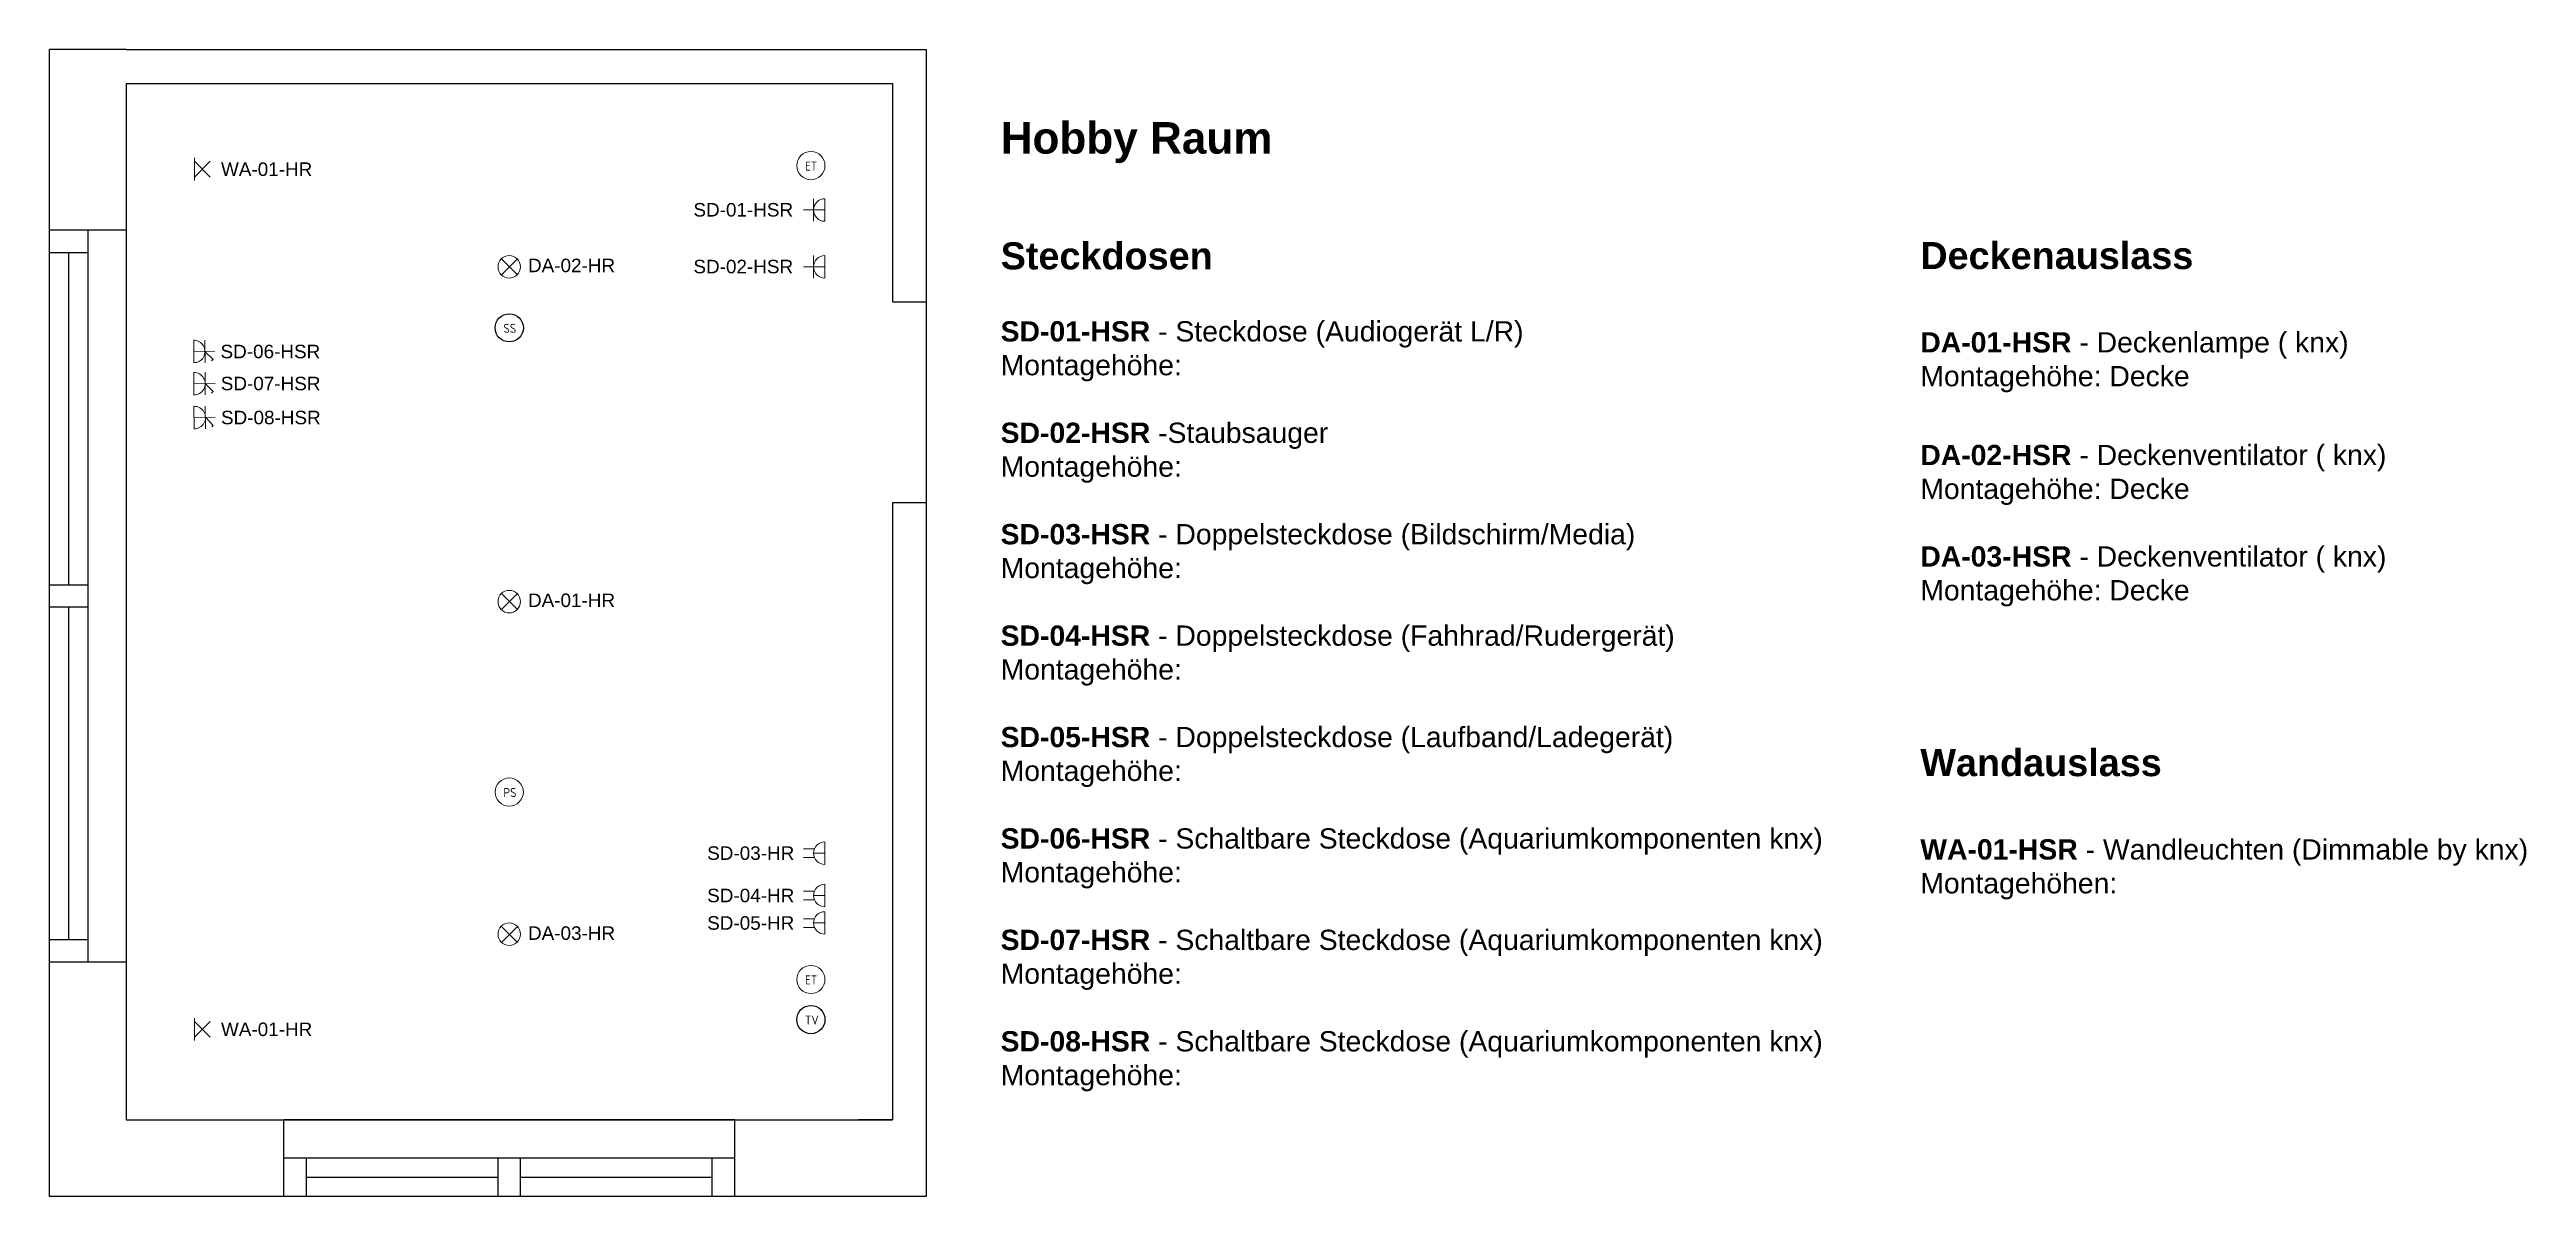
# Model space of a CAD drawing. Header units: millimetres. Extents: x 14204 to 25193, y 16214 to 21304.
import ezdxf

# ---------------------------------------------------------------- set-up
doc = ezdxf.new("R2010")
doc.units = ezdxf.units.MM
doc.header["$LTSCALE"] = 10
for name, color, linetype in [('01-OG-HSR-Walls', 7, 'Continuous'), ('02-OG-HSR-Windows', 7, 'Continuous'), ('03-OG-HSR-Power_Outlets', 7, 'Continuous'), ('04-OG-HSR-Media', 7, 'Continuous'), ('05-OG-HSR-Light_Technical', 7, 'Continuous'), ('06-OG-HSR-Smart_Home', 7, 'Continuous'), ('07-OG-HSR-Technical_Description', 7, 'Continuous')]:
    doc.layers.add(name, color=color, linetype=linetype)
doc.styles.add('ISO Proportional', font='isocp.shx')
doc.styles.get("Standard").update_dxf_attribs({"font": 'Arial.ttf'})

msp = doc.modelspace()

# ---------------------------------------------------------------- linework, layer by layer
at = {"layer": '01-OG-HSR-Walls', "color": 7}
for p, q in [((14544, 21304), (14204, 21304)), ((14544, 21304), (17944, 21304)), ((17944, 21304), (18094, 21304)), ((18094, 21304), (18094, 20184)), ((14544, 21154), (17944, 21154)), ((17944, 21154), (17944, 20184)), ((17944, 20184), (18094, 20184)), ((18094, 20184), (18094, 19294)), ((17944, 19294), (17944, 16554)), ((17944, 19294), (18094, 19294)), ((18094, 19294), (18094, 16554)), ((17944, 16554), (17794, 16554)), ((18094, 16554), (18094, 16214))]:
    msp.add_line(p, q, dxfattribs=at)
for points in [[(18094, 16214), (15544, 16214), (14204, 16214), (14204, 21304)], [(14544, 21154), (14544, 16554), (15544, 16554), (17944, 16554)]]:
    msp.add_lwpolyline(points, dxfattribs=at)
at = {"layer": '02-OG-HSR-Windows', "color": 7}
for p, q in [((14374, 20504), (14374, 17254)), ((14204, 20404), (14374, 20404)), ((14289, 20404), (14289, 18929)), ((14204, 18929), (14374, 18929)), ((14374, 18829), (14204, 18829)), ((14289, 18829), (14289, 17354)), ((14204, 17354), (14374, 17354))]:
    msp.add_line(p, q, dxfattribs=at)
at = {"layer": '02-OG-HSR-Windows'}
for p, q in [((15244, 16214), (15244, 16554)), ((17244, 16554), (15244, 16554)), ((17244, 16214), (17244, 16554)), ((17244, 16384), (15244, 16384)), ((15344, 16214), (15344, 16384)), ((16194, 16214), (16194, 16384)), ((16294, 16214), (16294, 16384)), ((17144, 16214), (17144, 16384)), ((16194, 16299), (15344, 16299)), ((17144, 16299), (16294, 16299)), ((17244, 16214), (15244, 16214))]:
    msp.add_line(p, q, dxfattribs=at)
at = {"layer": '02-OG-HSR-Windows', "color": 7}
msp.add_lwpolyline([(14204, 20504), (14544, 20504), (14544, 17254), (14204, 17254)], close=True, dxfattribs=at)
at = {"layer": '03-OG-HSR-Power_Outlets', "color": 7, "lineweight": 15}
for p, q in [((17644, 20592), (17550, 20592)), ((17594, 20542), (17594, 20642)), ((17594, 20592), (17594, 20592)), ((17644, 20542), (17644, 20642)), ((17644, 20340), (17550, 20340)), ((17594, 20290), (17594, 20390)), ((17594, 20340), (17594, 20340)), ((17644, 20290), (17644, 20390)), ((14844, 20014), (14845, 19914)), ((14894, 20014), (14895, 19914)), ((14844, 19964), (14938, 19965)), ((14845, 19871), (14845, 19771)), ((14845, 19821), (14939, 19822)), ((14895, 19872), (14895, 19772)), ((14845, 19721), (14846, 19621)), ((14846, 19671), (14939, 19672)), ((14895, 19721), (14896, 19621)), ((17598, 17757), (17550, 17757)), ((17599, 17718), (17550, 17718)), ((17594, 17738), (17594, 17738)), ((17594, 17738), (17644, 17738)), ((17644, 17688), (17644, 17788)), ((17644, 17500), (17644, 17600)), ((17598, 17569), (17550, 17569)), ((17599, 17530), (17550, 17530)), ((17594, 17550), (17594, 17550)), ((17594, 17550), (17644, 17550)), ((17644, 17378), (17644, 17478)), ((17598, 17447), (17550, 17447)), ((17599, 17408), (17550, 17408)), ((17594, 17428), (17594, 17428)), ((17594, 17428), (17644, 17428))]:
    msp.add_line(p, q, dxfattribs=at)
at = {"layer": '03-OG-HSR-Power_Outlets', "color": 7}
for p, q in [((14894, 19964), (14930, 19929)), ((14930, 19929), (14923, 19922)), ((14895, 19822), (14930, 19787)), ((14930, 19787), (14923, 19779)), ((14896, 19672), (14931, 19636)), ((14931, 19636), (14924, 19629))]:
    msp.add_line(p, q, dxfattribs=at)
at = {"layer": '03-OG-HSR-Power_Outlets', "color": 7, "lineweight": 15}
for centre, start, end in [((17644, 20592), 90, 270), ((17644, 20340), 90, 270), ((14844, 19964), 270.3178, 90.3178), ((14845, 19821), 270.3178, 90.3178), ((14846, 19671), 270.3178, 90.3178), ((17644, 17738), 90, 270), ((17644, 17550), 90, 270), ((17644, 17428), 90, 270)]:
    msp.add_arc(centre, 50, start, end, dxfattribs=at)
at = {"layer": '04-OG-HSR-Media', "color": 7, "lineweight": 20}
for centre in [(17582, 20789), (17582, 17177)]:
    msp.add_circle(centre, 62.5, dxfattribs=at)
at = {"layer": '04-OG-HSR-Media', "color": 7}
msp.add_circle((17582, 16999), 62.5, dxfattribs=at)
at = {"layer": '05-OG-HSR-Light_Technical', "color": 7, "lineweight": 20}
for p, q in [((14847, 20823), (14847, 20723)), ((14847, 20808), (14917, 20738)), ((14917, 20808), (14847, 20738)), ((16209, 20305), (16280, 20376)), ((16209, 20376), (16280, 20305)), ((16209, 18819), (16280, 18890)), ((16209, 18890), (16280, 18819)), ((16209, 17342), (16280, 17413)), ((16209, 17413), (16280, 17342)), ((14847, 17006), (14847, 16906)), ((14847, 16991), (14917, 16921)), ((14917, 16991), (14847, 16921))]:
    msp.add_line(p, q, dxfattribs=at)
for centre in [(16244, 20340), (16244, 18854), (16244, 17378)]:
    msp.add_circle(centre, 50, dxfattribs=at)
at = {"layer": '06-OG-HSR-Smart_Home', "color": 7}
msp.add_circle((16244, 20069), 62.5, dxfattribs=at)
at = {"layer": '06-OG-HSR-Smart_Home', "color": 7, "lineweight": 15}
msp.add_circle((16244, 18009), 62.5, dxfattribs=at)

# ---------------------------------------------------------------- texts
at = {"layer": '04-OG-HSR-Media', "color": 7, "lineweight": 20, "char_height": 40, "attachment_point": 1, "style": 'ISO Proportional'}
for insert in [(17556, 20807), (17556, 17195)]:
    msp.add_mtext_dynamic_manual_height_columns('ET', width=57, gutter_width=12.5, heights=[0], dxfattribs=dict(at, insert=insert))
at = {"layer": '04-OG-HSR-Media', "color": 7, "insert": (17556, 17017), "char_height": 40, "attachment_point": 1, "style": 'ISO Proportional'}
msp.add_mtext_dynamic_manual_height_columns('TV', width=57, gutter_width=12.5, heights=[0], dxfattribs=at)
at = {"layer": '06-OG-HSR-Smart_Home', "color": 7, "insert": (16218, 20087), "char_height": 40, "attachment_point": 1, "style": 'ISO Proportional'}
msp.add_mtext_dynamic_manual_height_columns('SS', width=57, gutter_width=12.5, heights=[0], dxfattribs=at)
at = {"layer": '06-OG-HSR-Smart_Home', "color": 7, "lineweight": 15, "insert": (16218, 18027), "char_height": 40, "attachment_point": 1, "style": 'ISO Proportional'}
msp.add_mtext_dynamic_manual_height_columns('PS', width=57, gutter_width=12.5, heights=[0], dxfattribs=at)
at = {"layer": '07-OG-HSR-Technical_Description', "color": 7, "attachment_point": 1}
for s, width, insert, char_height in [('{\\fArial|b1|i0|c0|p34;\\H1.55556x;Hobby Raum}\\P\\P\\P{\\fArial|b1|i0|c0|p34;\\H1.33333x;Steckdosen\\H0.75x;\\P}\\P{\\fArial|b1|i0|c0|p34;SD-01-HSR} - Steckdose (Audiogerät L/R)\\PMontagehöhe: \\P\\P{\\fArial|b1|i0|c0|p34;SD-02-HSR} -Staubsauger\\PMontagehöhe:\\P\\P{\\fArial|b1|i0|c0|p34;SD-03-HSR} - Doppelsteckdose (Bildschirm/Media)\\PMontagehöhe:\\P\\P{\\fArial|b1|i0|c0|p34;SD-04-HSR} - Doppelsteckdose (Fahhrad/Rudergerät)\\PMontagehöhe:\\P\\P{\\fArial|b1|i0|c0|p34;SD-05-HSR} - Doppelsteckdose (Laufband/Ladegerät)\\PMontagehöhe:\\P\\P{\\fArial|b1|i0|c0|p34;SD-06-HSR} - Schaltbare Steckdose (Aquariumkomponenten knx)\\PMontagehöhe:\\P\\P{\\fArial|b1|i0|c0|p34;SD-07-HSR} - Schaltbare Steckdose (Aquariumkomponenten knx)\\PMontagehöhe:\\P\\P{\\fArial|b1|i0|c0|p34;SD-08-HSR} - Schaltbare Steckdose (Aquariumkomponenten knx)\\PMontagehöhe:', 3847.56, (18424, 20982), 90), ('WA-01-HR', 466, (14965, 20803), 60), ('SD-01-HSR', 466, (17061, 20623), 60), ('\\P\\P\\P{\\fArial|b1|i0|c0|p34;Deckenauslass}\\P\\P{\\fArial|b1|i0|c0|p34;\\H0.75x;DA-01-HSR\\fArial|b0|i0|c0|p34; - Deckenlampe ( knx)\\PMontagehöhe: Decke}\\P\\P{\\fArial|b1|i0|c0|p34;\\H0.75x;DA-02-HSR\\fArial|b0|i0|c0|p34; - Deckenventilator ( knx)\\PMontagehöhe: Decke\\P\\P\\fArial|b1|i0|c0|p34;DA-03-HSR\\fArial|b0|i0|c0|p34; - Deckenventilator ( knx)\\PMontagehöhe: Decke\\H1.33333x;\\P}\\P\\P\\P{\\fArial|b1|i0|c0|p34;Wandauslass}\\P\\P{\\fArial|b1|i0|c0|p34;\\H0.75x;WA-01-HSR\\fArial|b0|i0|c0|p34; - Wandleuchten (Dimmable by knx)\\PMontagehöhen: }', 3032.06, (22504, 21050), 120), ('DA-02-HR', 466, (16327, 20376), 60), ('SD-02-HSR', 466, (17061, 20371), 60), ('SD-06-HSR', 466, (14963, 19994), 60), ('SD-07-HSR', 466, (14964, 19852), 60), ('SD-08-HSR', 466, (14965, 19701), 60), ('DA-01-HR', 466, (16327, 18890), 60), ('SD-03-HR', 466, (17122, 17768), 60), ('SD-04-HR', 466, (17122, 17580), 60), ('DA-03-HR', 466, (16327, 17413), 60), ('SD-05-HR', 466, (17122, 17458), 60), ('WA-01-HR', 466, (14965, 16986), 60)]:
    msp.add_mtext_dynamic_manual_height_columns(s, width=width, gutter_width=12.5, heights=[0], dxfattribs=dict(at, insert=insert, char_height=char_height))

doc.saveas('drawing.dxf')
